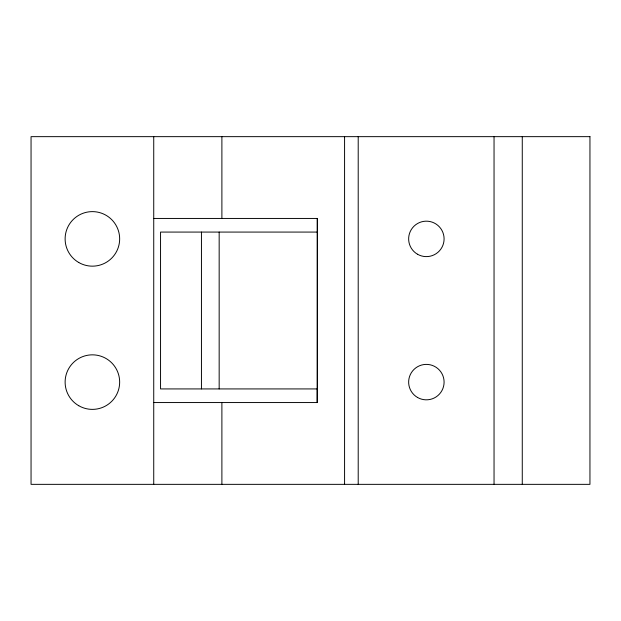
<?xml version="1.0" encoding="UTF-8"?>
<svg xmlns="http://www.w3.org/2000/svg" width="621" height="621" viewBox="0 0 621 621"><rect width="100%" height="100%" fill="white"/><g stroke="black" fill="none" stroke-linecap="round" stroke-linejoin="round"><path stroke-width="0.93" d="M153.736 218.445L317.315 218.445L317.292 402.555L153.736 402.555M317.315 232.075L160.552 232.075L160.552 388.925L317.315 388.925L317.292 402.555L317.315 218.445M522.269 136.651L522.269 484.349M494.044 136.651L494.044 484.349M358.208 136.651L358.208 484.349M344.577 136.651L344.577 484.349M221.891 136.651L221.891 218.445M221.891 402.555L221.891 484.349M219.166 232.075L219.166 388.925M201.445 232.075L201.445 388.925M153.736 136.651L153.736 484.349M589.95 136.651L31.05 136.651L31.05 484.349L589.95 484.349L589.95 136.651M78.758 405.723A27.262 27.262 0 0 0 119.659 382.109A27.262 27.262 0 0 0 78.758 358.496A27.262 27.262 0 0 0 78.758 405.723M78.758 262.504A27.262 27.262 0 0 0 119.659 238.891A27.262 27.262 0 0 0 78.758 215.277A27.262 27.262 0 0 0 78.758 262.504M417.506 254.237A17.722 17.722 0 0 0 444.093 238.891A17.722 17.722 0 0 0 417.506 223.544A17.722 17.722 0 0 0 417.506 254.237M417.506 397.456A17.722 17.722 0 0 0 444.093 382.109A17.722 17.722 0 0 0 417.506 366.763A17.722 17.722 0 0 0 417.506 397.456"/></g></svg>
